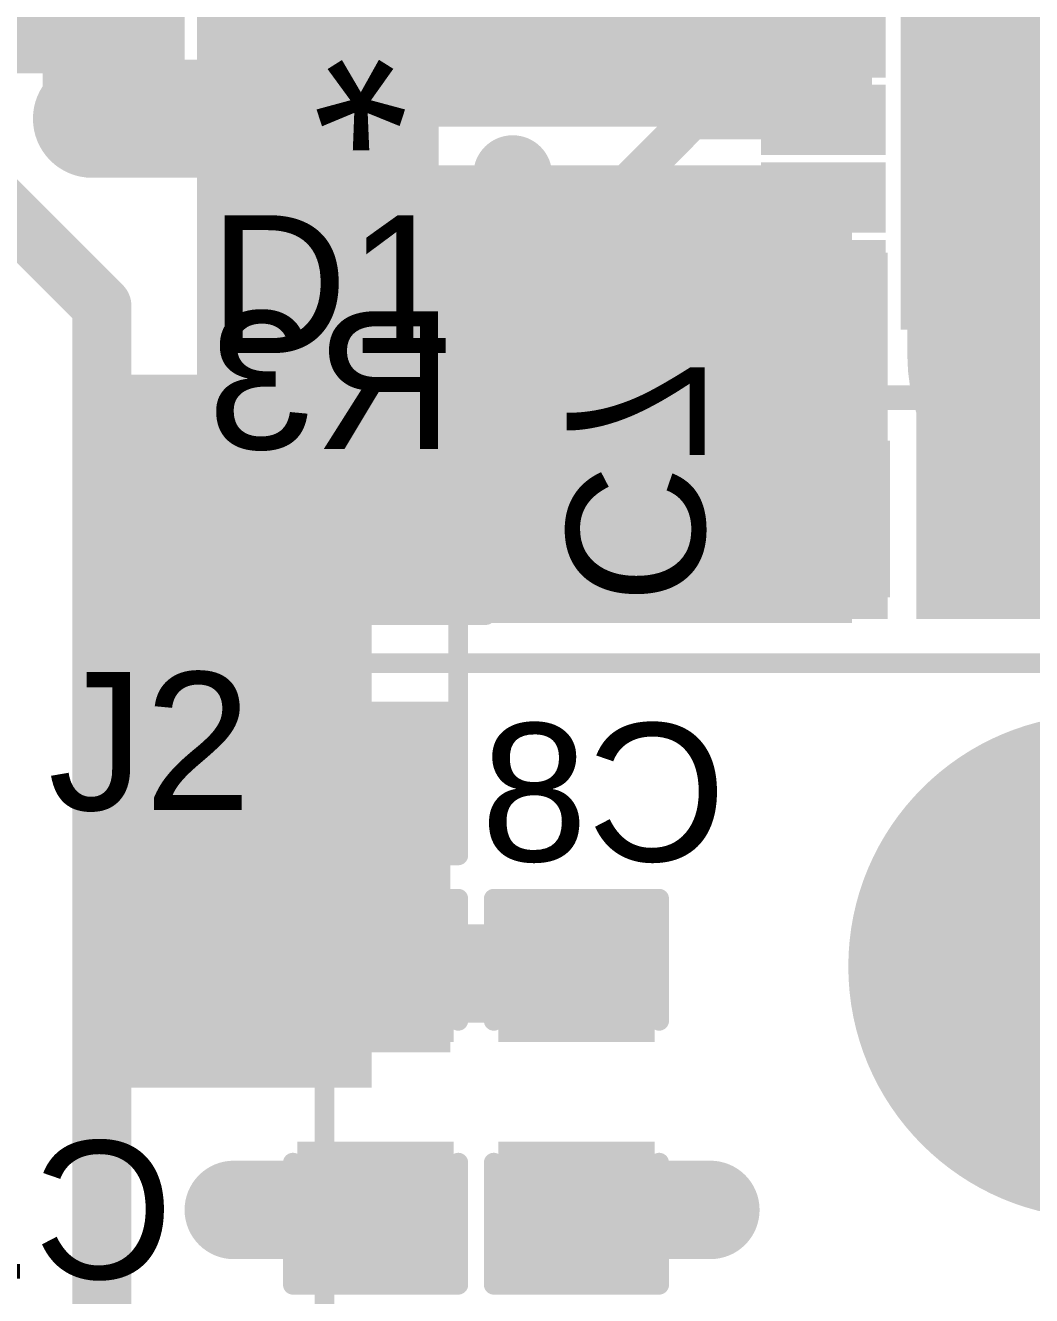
# Model space of a CAD drawing. Header units: millimetres. Extents: x -1.46 to 1.41, y -0.13 to 2.68.
# Drawn here: x -1.0129 to -0.7574, y 1.7332 to 2.0557 of the extents above; entities that cross this region are included whole.
import ezdxf

# ---------------------------------------------------------------- set-up
doc = ezdxf.new("R2010")
doc.units = ezdxf.units.MM
doc.header["$MEASUREMENT"] = 0
for name, color, linetype in [('BottomLayer', 5, 'Continuous'), ('BottomOverlay', 54, 'Continuous'), ('BottomPaste', 16, 'Continuous'), ('BottomSolder', 6, 'Continuous'), ('Mechanical2', 216, 'Continuous'), ('PadHoleLayer', 156, 'Continuous'), ('TopLayer', 1, 'Continuous'), ('TopOverlay', 2, 'Continuous'), ('TopPaste', 8, 'Continuous'), ('TopSolder', 216, 'Continuous'), ('ViaHoleLayer', 16, 'Continuous')]:
    doc.layers.add(name, color=color, linetype=linetype)
doc.styles.add('Arial', font='', dxfattribs={"height": 0.2})
doc.styles.get('Arial').set_extended_font_data('Arial')

# ---------------------------------------------------------------- blocks, each defined once
blk = doc.blocks.new('0855115001_41')
at = {"layer": 'PadHoleLayer'}
h = blk.add_hatch(color=156, dxfattribs=at)
edge = h.paths.add_edge_path()
edge.add_arc((-0.225, -0.175), 0.06398, 0, 360)
at = {"layer": 'TopOverlay', "const_width": 0.005}
for points in [[(-0.302, -0.372), (-0.302, 0.225)], [(0.301, -0.372), (-0.302, -0.372)]]:
    blk.add_lwpolyline(points, dxfattribs=at)
at = {"layer": 'TopOverlay', "const_width": 0.0025}
blk.add_lwpolyline([(-0.30325, -0.372, 1), (-0.30075, -0.372, 1)], format="xyb", close=True, dxfattribs=at)
blk.add_lwpolyline([(-0.30325, -0.372, 1), (-0.30075, -0.372, 1)], format="xyb", close=True, dxfattribs=at)
blk = doc.blocks.new('CAP_0603_B_65')
at = {"layer": 'BottomLayer'}
for points in [[(-0.045, -0.0175), (-0.045, 0.0175), (-0.015, 0.0175), (-0.015, -0.0175)], [(0.015, -0.0175), (0.015, 0.0175), (0.045, 0.0175), (0.045, -0.0175)]]:
    blk.add_hatch(color=5, dxfattribs=at).paths.add_polyline_path(points)
at = {"layer": 'BottomPaste'}
for points in [[(-0.045, -0.0175), (-0.045, 0.0175), (-0.015, 0.0175), (-0.015, -0.0175)], [(0.015, -0.0175), (0.015, 0.0175), (0.045, 0.0175), (0.045, -0.0175)]]:
    blk.add_hatch(color=16, dxfattribs=at).paths.add_polyline_path(points)
at = {"layer": 'BottomSolder'}
for points in [[(-0.04736, -0.01986), (-0.04736, 0.01986), (-0.01264, 0.01986), (-0.01264, -0.01986)], [(0.01264, -0.01986), (0.01264, 0.01986), (0.04736, 0.01986), (0.04736, -0.01986)]]:
    blk.add_hatch(color=6, dxfattribs=at).paths.add_polyline_path(points)
at = {"layer": 'BottomOverlay', "const_width": 0.005}
for points in [[(-0.018, 0.021), (-0.049, 0.021)], [(-0.049, -0.021), (-0.049, 0.021)], [(0.049, 0.021), (0.018, 0.021)], [(0.049, -0.021), (0.049, 0.021)], [(-0.018, -0.021), (-0.049, -0.021)], [(0.049, -0.021), (0.018, -0.021)]]:
    blk.add_lwpolyline(points, dxfattribs=at)
at = {"layer": 'BottomOverlay', "const_width": 0.0025}
for points in [[(-0.05025, 0.021, 1), (-0.04775, 0.021, 1)], [(-0.05025, 0.021, 1), (-0.04775, 0.021, 1)], [(-0.01925, 0.021, 1), (-0.01675, 0.021, 1)], [(0.01675, 0.021, 1), (0.01925, 0.021, 1)], [(0.04775, 0.021, 1), (0.05025, 0.021, 1)], [(0.04775, 0.021, 1), (0.05025, 0.021, 1)], [(-0.05025, -0.021, 1), (-0.04775, -0.021, 1)], [(-0.05025, -0.021, 1), (-0.04775, -0.021, 1)], [(-0.01925, -0.021, 1), (-0.01675, -0.021, 1)], [(0.01675, -0.021, 1), (0.01925, -0.021, 1)], [(0.04775, -0.021, 1), (0.05025, -0.021, 1)], [(0.04775, -0.021, 1), (0.05025, -0.021, 1)]]:
    blk.add_lwpolyline(points, format="xyb", close=True, dxfattribs=at)
blk = doc.blocks.new('CAP_0603_B_66')
at = {"layer": 'BottomLayer'}
for points in [[(-0.045, -0.0175), (-0.045, 0.0175), (-0.015, 0.0175), (-0.015, -0.0175)], [(0.015, -0.0175), (0.015, 0.0175), (0.045, 0.0175), (0.045, -0.0175)]]:
    blk.add_hatch(color=5, dxfattribs=at).paths.add_polyline_path(points)
at = {"layer": 'BottomPaste'}
for points in [[(-0.045, -0.0175), (-0.045, 0.0175), (-0.015, 0.0175), (-0.015, -0.0175)], [(0.015, -0.0175), (0.015, 0.0175), (0.045, 0.0175), (0.045, -0.0175)]]:
    blk.add_hatch(color=16, dxfattribs=at).paths.add_polyline_path(points)
at = {"layer": 'BottomSolder'}
for points in [[(-0.04736, -0.01986), (-0.04736, 0.01986), (-0.01264, 0.01986), (-0.01264, -0.01986)], [(0.01264, -0.01986), (0.01264, 0.01986), (0.04736, 0.01986), (0.04736, -0.01986)]]:
    blk.add_hatch(color=6, dxfattribs=at).paths.add_polyline_path(points)
at = {"layer": 'BottomOverlay', "const_width": 0.005}
for points in [[(-0.049, -0.021), (-0.049, 0.021)], [(-0.018, 0.021), (-0.049, 0.021)], [(0.049, 0.021), (0.018, 0.021)], [(0.049, -0.021), (0.049, 0.021)], [(-0.018, -0.021), (-0.049, -0.021)], [(0.049, -0.021), (0.018, -0.021)]]:
    blk.add_lwpolyline(points, dxfattribs=at)
at = {"layer": 'BottomOverlay', "const_width": 0.0025}
for points in [[(-0.05025, 0.021, 1), (-0.04775, 0.021, 1)], [(-0.05025, 0.021, 1), (-0.04775, 0.021, 1)], [(-0.01925, 0.021, 1), (-0.01675, 0.021, 1)], [(0.01675, 0.021, 1), (0.01925, 0.021, 1)], [(0.04775, 0.021, 1), (0.05025, 0.021, 1)], [(0.04775, 0.021, 1), (0.05025, 0.021, 1)], [(-0.05025, -0.021, 1), (-0.04775, -0.021, 1)], [(-0.05025, -0.021, 1), (-0.04775, -0.021, 1)], [(-0.01925, -0.021, 1), (-0.01675, -0.021, 1)], [(0.01675, -0.021, 1), (0.01925, -0.021, 1)], [(0.04775, -0.021, 1), (0.05025, -0.021, 1)], [(0.04775, -0.021, 1), (0.05025, -0.021, 1)]]:
    blk.add_lwpolyline(points, format="xyb", close=True, dxfattribs=at)
blk = doc.blocks.new('CAP_0402_B_80')
at = {"layer": 'BottomLayer'}
for points in [[(-0.0095, 0.0125), (-0.0095, -0.0125), (-0.0275, -0.0125), (-0.0275, 0.0125)], [(0.0275, 0.0125), (0.0275, -0.0125), (0.0095, -0.0125), (0.0095, 0.0125)]]:
    blk.add_hatch(color=5, dxfattribs=at).paths.add_polyline_path(points)
at = {"layer": 'BottomPaste'}
for points in [[(-0.0095, 0.0125), (-0.0095, -0.0125), (-0.0275, -0.0125), (-0.0275, 0.0125)], [(0.0275, 0.0125), (0.0275, -0.0125), (0.0095, -0.0125), (0.0095, 0.0125)]]:
    blk.add_hatch(color=16, dxfattribs=at).paths.add_polyline_path(points)
at = {"layer": 'BottomSolder'}
for points in [[(-0.00714, 0.01486), (-0.00714, -0.01486), (-0.02986, -0.01486), (-0.02986, 0.01486)], [(0.02986, 0.01486), (0.02986, -0.01486), (0.00714, -0.01486), (0.00714, 0.01486)]]:
    blk.add_hatch(color=6, dxfattribs=at).paths.add_polyline_path(points)
at = {"layer": 'BottomOverlay', "const_width": 0.005}
for points in [[(-0.031, 0.016), (-0.031, -0.016)], [(-0.031, 0.016), (-0.011, 0.016)], [(0.011, 0.016), (0.031, 0.016)], [(0.031, 0.016), (0.031, -0.016)], [(-0.031, -0.016), (-0.011, -0.016)], [(0.011, -0.016), (0.031, -0.016)]]:
    blk.add_lwpolyline(points, dxfattribs=at)
at = {"layer": 'BottomOverlay', "const_width": 0.0025}
for points in [[(-0.03225, 0.016, 1), (-0.02975, 0.016, 1)], [(-0.03225, 0.016, 1), (-0.02975, 0.016, 1)], [(-0.01225, 0.016, 1), (-0.00975, 0.016, 1)], [(0.00975, 0.016, 1), (0.01225, 0.016, 1)], [(0.02975, 0.016, 1), (0.03225, 0.016, 1)], [(0.02975, 0.016, 1), (0.03225, 0.016, 1)], [(-0.03225, -0.016, 1), (-0.02975, -0.016, 1)], [(-0.03225, -0.016, 1), (-0.02975, -0.016, 1)], [(-0.01225, -0.016, 1), (-0.00975, -0.016, 1)], [(0.00975, -0.016, 1), (0.01225, -0.016, 1)], [(0.02975, -0.016, 1), (0.03225, -0.016, 1)], [(0.02975, -0.016, 1), (0.03225, -0.016, 1)]]:
    blk.add_lwpolyline(points, format="xyb", close=True, dxfattribs=at)
blk = doc.blocks.new('CAP_0603_B_84')
at = {"layer": 'BottomLayer'}
for points in [[(-0.045, -0.0175), (-0.045, 0.0175), (-0.015, 0.0175), (-0.015, -0.0175)], [(0.015, -0.0175), (0.015, 0.0175), (0.045, 0.0175), (0.045, -0.0175)]]:
    blk.add_hatch(color=5, dxfattribs=at).paths.add_polyline_path(points)
at = {"layer": 'BottomPaste'}
for points in [[(-0.045, -0.0175), (-0.045, 0.0175), (-0.015, 0.0175), (-0.015, -0.0175)], [(0.015, -0.0175), (0.015, 0.0175), (0.045, 0.0175), (0.045, -0.0175)]]:
    blk.add_hatch(color=16, dxfattribs=at).paths.add_polyline_path(points)
at = {"layer": 'BottomSolder'}
for points in [[(-0.04736, -0.01986), (-0.04736, 0.01986), (-0.01264, 0.01986), (-0.01264, -0.01986)], [(0.01264, -0.01986), (0.01264, 0.01986), (0.04736, 0.01986), (0.04736, -0.01986)]]:
    blk.add_hatch(color=6, dxfattribs=at).paths.add_polyline_path(points)
at = {"layer": 'BottomOverlay', "const_width": 0.005}
for points in [[(-0.049, -0.021), (-0.049, 0.021)], [(-0.049, 0.021), (-0.018, 0.021)], [(0.018, 0.021), (0.049, 0.021)], [(0.049, -0.021), (0.049, 0.021)], [(-0.049, -0.021), (-0.018, -0.021)], [(0.018, -0.021), (0.049, -0.021)]]:
    blk.add_lwpolyline(points, dxfattribs=at)
at = {"layer": 'BottomOverlay', "const_width": 0.0025}
for points in [[(-0.05025, 0.021, 1), (-0.04775, 0.021, 1)], [(-0.05025, 0.021, 1), (-0.04775, 0.021, 1)], [(-0.01925, 0.021, 1), (-0.01675, 0.021, 1)], [(0.01675, 0.021, 1), (0.01925, 0.021, 1)], [(0.04775, 0.021, 1), (0.05025, 0.021, 1)], [(0.04775, 0.021, 1), (0.05025, 0.021, 1)], [(-0.05025, -0.021, 1), (-0.04775, -0.021, 1)], [(-0.05025, -0.021, 1), (-0.04775, -0.021, 1)], [(-0.01925, -0.021, 1), (-0.01675, -0.021, 1)], [(0.01675, -0.021, 1), (0.01925, -0.021, 1)], [(0.04775, -0.021, 1), (0.05025, -0.021, 1)], [(0.04775, -0.021, 1), (0.05025, -0.021, 1)]]:
    blk.add_lwpolyline(points, format="xyb", close=True, dxfattribs=at)
blk = doc.blocks.new('CUS10S30_H3F_114')
at = {"layer": 'TopLayer'}
for points in [[(-0.02953, -0.01772), (-0.06102, -0.01772), (-0.06102, 0.01772), (-0.02953, 0.01772)], [(0.06102, -0.01772), (0.02953, -0.01772), (0.02953, 0.01772), (0.06102, 0.01772)]]:
    blk.add_hatch(color=1, dxfattribs=at).paths.add_polyline_path(points)
at = {"layer": 'TopOverlay'}
for points in [[(-0.07896, 0.01899), (-0.03596, 0.01899), (-0.03596, 0.03099), (-0.07896, 0.03099)], [(-0.07896, -0.02001), (-0.06196, -0.02001), (-0.06196, 0.01999), (-0.07896, 0.01999)], [(-0.07896, -0.03101), (-0.03596, -0.03101), (-0.03596, -0.01901), (-0.07896, -0.01901)]]:
    blk.add_hatch(color=2, dxfattribs=at).paths.add_polyline_path(points)
at = {"layer": 'TopPaste'}
for points in [[(-0.02953, -0.01772), (-0.06102, -0.01772), (-0.06102, 0.01772), (-0.02953, 0.01772)], [(0.06102, -0.01772), (0.02953, -0.01772), (0.02953, 0.01772), (0.06102, 0.01772)]]:
    blk.add_hatch(color=8, dxfattribs=at).paths.add_polyline_path(points)
at = {"layer": 'TopSolder'}
for points in [[(-0.02736, -0.01988), (-0.06319, -0.01988), (-0.06319, 0.01988), (-0.02736, 0.01988)], [(0.06319, -0.01988), (0.02736, -0.01988), (0.02736, 0.01988), (0.06319, 0.01988)]]:
    blk.add_hatch(color=216, dxfattribs=at).paths.add_polyline_path(points)
at = {"layer": 'TopOverlay', "const_width": 0.005}
for points in [[(0.037, 0.029), (-0.036, 0.029)], [(0.037, 0.029), (0.037, 0.022)], [(0.037, -0.022), (0.037, -0.029)], [(0.037, -0.029), (-0.036, -0.029)]]:
    blk.add_lwpolyline(points, dxfattribs=at)
at = {"layer": 'TopOverlay', "const_width": 0.0025}
for points in [[(-0.03725, 0.029, 1), (-0.03475, 0.029, 1)], [(0.03575, 0.029, 1), (0.03825, 0.029, 1)], [(0.03575, 0.029, 1), (0.03825, 0.029, 1)], [(0.03575, 0.022, 1), (0.03825, 0.022, 1)], [(0.03575, -0.022, 1), (0.03825, -0.022, 1)], [(-0.03725, -0.029, 1), (-0.03475, -0.029, 1)], [(0.03575, -0.029, 1), (0.03825, -0.029, 1)], [(0.03575, -0.029, 1), (0.03825, -0.029, 1)]]:
    blk.add_lwpolyline(points, format="xyb", close=True, dxfattribs=at)
blk = doc.blocks.new('RES0603_B_131')
at = {"layer": 'BottomLayer'}
for points in [[(-0.045, -0.0175), (-0.045, 0.0175), (-0.015, 0.0175), (-0.015, -0.0175)], [(0.015, -0.0175), (0.015, 0.0175), (0.045, 0.0175), (0.045, -0.0175)]]:
    blk.add_hatch(color=5, dxfattribs=at).paths.add_polyline_path(points)
at = {"layer": 'BottomPaste'}
for points in [[(-0.045, -0.0175), (-0.045, 0.0175), (-0.015, 0.0175), (-0.015, -0.0175)], [(0.015, -0.0175), (0.015, 0.0175), (0.045, 0.0175), (0.045, -0.0175)]]:
    blk.add_hatch(color=16, dxfattribs=at).paths.add_polyline_path(points)
at = {"layer": 'BottomSolder'}
for points in [[(-0.049, -0.0215), (-0.049, 0.0215), (-0.011, 0.0215), (-0.011, -0.0215)], [(0.011, -0.0215), (0.011, 0.0215), (0.049, 0.0215), (0.049, -0.0215)]]:
    blk.add_hatch(color=6, dxfattribs=at).paths.add_polyline_path(points)
at = {"layer": 'BottomOverlay', "const_width": 0.005}
for points in [[(-0.048, 0.021), (0.048, 0.021)], [(-0.048, 0.021), (-0.048, -0.021)], [(0.048, 0.021), (0.048, -0.021)], [(-0.048, -0.021), (0.048, -0.021)]]:
    blk.add_lwpolyline(points, dxfattribs=at)
at = {"layer": 'BottomOverlay', "const_width": 0.0025}
for points in [[(-0.04925, 0.021, 1), (-0.04675, 0.021, 1)], [(-0.04925, 0.021, 1), (-0.04675, 0.021, 1)], [(0.04675, 0.021, 1), (0.04925, 0.021, 1)], [(0.04675, 0.021, 1), (0.04925, 0.021, 1)], [(-0.04925, -0.021, 1), (-0.04675, -0.021, 1)], [(-0.04925, -0.021, 1), (-0.04675, -0.021, 1)], [(0.04675, -0.021, 1), (0.04925, -0.021, 1)], [(0.04675, -0.021, 1), (0.04925, -0.021, 1)]]:
    blk.add_lwpolyline(points, format="xyb", close=True, dxfattribs=at)
blk = doc.blocks.new('RES0603_132')
at = {"layer": 'TopLayer'}
for points in [[(-0.015, 0.0175), (-0.015, -0.0175), (-0.045, -0.0175), (-0.045, 0.0175)], [(0.045, 0.0175), (0.045, -0.0175), (0.015, -0.0175), (0.015, 0.0175)]]:
    blk.add_hatch(color=1, dxfattribs=at).paths.add_polyline_path(points)
at = {"layer": 'TopPaste'}
for points in [[(-0.015, 0.0175), (-0.015, -0.0175), (-0.045, -0.0175), (-0.045, 0.0175)], [(0.045, 0.0175), (0.045, -0.0175), (0.015, -0.0175), (0.015, 0.0175)]]:
    blk.add_hatch(color=8, dxfattribs=at).paths.add_polyline_path(points)
at = {"layer": 'TopSolder'}
for points in [[(-0.011, 0.0215), (-0.011, -0.0215), (-0.049, -0.0215), (-0.049, 0.0215)], [(0.049, 0.0215), (0.049, -0.0215), (0.011, -0.0215), (0.011, 0.0215)]]:
    blk.add_hatch(color=216, dxfattribs=at).paths.add_polyline_path(points)
at = {"layer": 'TopOverlay', "const_width": 0.005}
for points in [[(0.048, 0.021), (-0.048, 0.021)], [(-0.048, -0.021), (-0.048, 0.021)], [(0.048, -0.021), (0.048, 0.021)], [(0.048, -0.021), (-0.048, -0.021)]]:
    blk.add_lwpolyline(points, dxfattribs=at)
at = {"layer": 'TopOverlay', "const_width": 0.0025}
for points in [[(-0.04925, 0.021, 1), (-0.04675, 0.021, 1)], [(-0.04925, 0.021, 1), (-0.04675, 0.021, 1)], [(0.04675, 0.021, 1), (0.04925, 0.021, 1)], [(0.04675, 0.021, 1), (0.04925, 0.021, 1)], [(-0.04925, -0.021, 1), (-0.04675, -0.021, 1)], [(-0.04925, -0.021, 1), (-0.04675, -0.021, 1)], [(0.04675, -0.021, 1), (0.04925, -0.021, 1)], [(0.04675, -0.021, 1), (0.04925, -0.021, 1)]]:
    blk.add_lwpolyline(points, format="xyb", close=True, dxfattribs=at)
blk = doc.blocks.new('750314597_154')
at = {"layer": 'TopLayer'}
blk.add_hatch(color=1, dxfattribs=at).paths.add_polyline_path([(0.20394, 0.12146), (0.25512, 0.12146), (0.25512, 0.07539), (0.20394, 0.07539)])
at = {"layer": 'TopPaste'}
blk.add_hatch(color=8, dxfattribs=at).paths.add_polyline_path([(0.20394, 0.12146), (0.25512, 0.12146), (0.25512, 0.07539), (0.20394, 0.07539)])
at = {"layer": 'TopSolder'}
blk.add_hatch(color=216, dxfattribs=at).paths.add_polyline_path([(0.19994, 0.12546), (0.25912, 0.12546), (0.25912, 0.07139), (0.19994, 0.07139)])
at = {"layer": 'TopOverlay', "const_width": 0.005}
blk.add_lwpolyline([(0.163, 0.194), (-0.155, 0.194)], dxfattribs=at)
at = {"layer": 'TopOverlay'}
for points, const_width in [([(0.16175, 0.194, 1), (0.16425, 0.194, 1)], 0.0025), ([(0.228, 0.138, 1), (0.218, 0.138, 1)], 0.01), ([(0.2155, 0.138, 1), (0.2205, 0.138, 1)], 0.005), ([(0.2255, 0.138, 1), (0.2305, 0.138, 1)], 0.005)]:
    blk.add_lwpolyline(points, format="xyb", close=True, dxfattribs=dict(at, const_width=const_width))
blk = doc.blocks.new('LM5160ADNTR_B_155')
at = {"layer": 'BottomLayer'}
for points in [[(-0.05118, 0.05906), (0.05118, 0.05906), (0.05118, -0.05906), (-0.05118, -0.05906)], [(-0.08661, 0.05413), (-0.06299, 0.05413), (-0.06299, 0.04429), (-0.08661, 0.04429)], [(0.06299, 0.05413), (0.08661, 0.05413), (0.08661, 0.04429), (0.06299, 0.04429)], [(-0.08661, 0.03445), (-0.06299, 0.03445), (-0.06299, 0.02461), (-0.08661, 0.02461)], [(0.06299, 0.03445), (0.08661, 0.03445), (0.08661, 0.02461), (0.06299, 0.02461)], [(-0.08661, 0.01476), (-0.06299, 0.01476), (-0.06299, 0.00492), (-0.08661, 0.00492)], [(0.06299, 0.01476), (0.08661, 0.01476), (0.08661, 0.00492), (0.06299, 0.00492)], [(-0.08661, -0.00492), (-0.06299, -0.00492), (-0.06299, -0.01476), (-0.08661, -0.01476)], [(0.06299, -0.00492), (0.08661, -0.00492), (0.08661, -0.01476), (0.06299, -0.01476)], [(-0.08661, -0.02461), (-0.06299, -0.02461), (-0.06299, -0.03445), (-0.08661, -0.03445)], [(0.06299, -0.02461), (0.08661, -0.02461), (0.08661, -0.03445), (0.06299, -0.03445)], [(-0.08661, -0.04429), (-0.06299, -0.04429), (-0.06299, -0.05413), (-0.08661, -0.05413)], [(0.06299, -0.04429), (0.08661, -0.04429), (0.08661, -0.05413), (0.06299, -0.05413)]]:
    blk.add_hatch(color=5, dxfattribs=at).paths.add_polyline_path(points)
at = {"layer": 'BottomPaste'}
for points in [[(-0.05118, 0.05906), (0.05118, 0.05906), (0.05118, -0.05906), (-0.05118, -0.05906)], [(-0.08661, 0.05413), (-0.06299, 0.05413), (-0.06299, 0.04429), (-0.08661, 0.04429)], [(0.06299, 0.05413), (0.08661, 0.05413), (0.08661, 0.04429), (0.06299, 0.04429)], [(-0.08661, 0.03445), (-0.06299, 0.03445), (-0.06299, 0.02461), (-0.08661, 0.02461)], [(0.06299, 0.03445), (0.08661, 0.03445), (0.08661, 0.02461), (0.06299, 0.02461)], [(-0.08661, 0.01476), (-0.06299, 0.01476), (-0.06299, 0.00492), (-0.08661, 0.00492)], [(0.06299, 0.01476), (0.08661, 0.01476), (0.08661, 0.00492), (0.06299, 0.00492)], [(-0.08661, -0.00492), (-0.06299, -0.00492), (-0.06299, -0.01476), (-0.08661, -0.01476)], [(0.06299, -0.00492), (0.08661, -0.00492), (0.08661, -0.01476), (0.06299, -0.01476)], [(-0.08661, -0.02461), (-0.06299, -0.02461), (-0.06299, -0.03445), (-0.08661, -0.03445)], [(0.06299, -0.02461), (0.08661, -0.02461), (0.08661, -0.03445), (0.06299, -0.03445)], [(-0.08661, -0.04429), (-0.06299, -0.04429), (-0.06299, -0.05413), (-0.08661, -0.05413)], [(0.06299, -0.04429), (0.08661, -0.04429), (0.08661, -0.05413), (0.06299, -0.05413)]]:
    blk.add_hatch(color=16, dxfattribs=at).paths.add_polyline_path(points)
at = {"layer": 'BottomSolder'}
for points in [[(-0.05518, 0.06306), (0.05518, 0.06306), (0.05518, -0.06306), (-0.05518, -0.06306)], [(-0.09061, 0.05813), (-0.05899, 0.05813), (-0.05899, 0.04029), (-0.09061, 0.04029)], [(0.05899, 0.05813), (0.09061, 0.05813), (0.09061, 0.04029), (0.05899, 0.04029)], [(-0.09061, 0.03845), (-0.05899, 0.03845), (-0.05899, 0.02061), (-0.09061, 0.02061)], [(0.05899, 0.03845), (0.09061, 0.03845), (0.09061, 0.02061), (0.05899, 0.02061)], [(-0.09061, 0.01876), (-0.05899, 0.01876), (-0.05899, 0.00092), (-0.09061, 0.00092)], [(0.05899, 0.01876), (0.09061, 0.01876), (0.09061, 0.00092), (0.05899, 0.00092)], [(-0.09061, -0.00092), (-0.05899, -0.00092), (-0.05899, -0.01876), (-0.09061, -0.01876)], [(0.05899, -0.00092), (0.09061, -0.00092), (0.09061, -0.01876), (0.05899, -0.01876)], [(-0.09061, -0.02061), (-0.05899, -0.02061), (-0.05899, -0.03845), (-0.09061, -0.03845)], [(0.05899, -0.02061), (0.09061, -0.02061), (0.09061, -0.03845), (0.05899, -0.03845)], [(-0.09061, -0.04029), (-0.05899, -0.04029), (-0.05899, -0.05813), (-0.09061, -0.05813)], [(0.05899, -0.04029), (0.09061, -0.04029), (0.09061, -0.05813), (0.05899, -0.05813)]]:
    blk.add_hatch(color=6, dxfattribs=at).paths.add_polyline_path(points)
at = {"layer": 'BottomOverlay', "const_width": 0.005}
for points in [[(0.081, 0.081), (-0.081, 0.081)], [(-0.081, 0.081), (-0.081, 0.065)], [(0.081, 0.081), (0.081, 0.065)], [(-0.081, -0.065), (-0.081, -0.081)], [(0.081, -0.065), (0.081, -0.081)], [(0.081, -0.081), (-0.081, -0.081)]]:
    blk.add_lwpolyline(points, dxfattribs=at)
at = {"layer": 'BottomOverlay'}
for points, const_width in [([(-0.08225, 0.081, 1), (-0.07975, 0.081, 1)], 0.0025), ([(-0.08225, 0.081, 1), (-0.07975, 0.081, 1)], 0.0025), ([(0.07975, 0.081, 1), (0.08225, 0.081, 1)], 0.0025), ([(0.07975, 0.081, 1), (0.08225, 0.081, 1)], 0.0025), ([(-0.08225, 0.065, 1), (-0.07975, 0.065, 1)], 0.0025), ([(0.07975, 0.065, 1), (0.08225, 0.065, 1)], 0.0025), ([(-0.09576, -0.051, 1), (-0.10024, -0.051, 1)], 0.01), ([(-0.10274, -0.051, 1), (-0.09774, -0.051, 1)], 0.005), ([(-0.09826, -0.051, 1), (-0.09326, -0.051, 1)], 0.005), ([(-0.08225, -0.065, 1), (-0.07975, -0.065, 1)], 0.0025), ([(0.07975, -0.065, 1), (0.08225, -0.065, 1)], 0.0025), ([(-0.08225, -0.081, 1), (-0.07975, -0.081, 1)], 0.0025), ([(-0.08225, -0.081, 1), (-0.07975, -0.081, 1)], 0.0025), ([(0.07975, -0.081, 1), (0.08225, -0.081, 1)], 0.0025), ([(0.07975, -0.081, 1), (0.08225, -0.081, 1)], 0.0025)]:
    blk.add_lwpolyline(points, format="xyb", close=True, dxfattribs=dict(at, const_width=const_width))

msp = doc.modelspace()

# ---------------------------------------------------------------- hatches: boundary and pattern name
at = {"layer": 'BottomLayer'}
for points in [[(-0.945, 1.908), (-0.908, 1.908), (-0.908, 2.097), (-0.945, 2.097)], [(-0.824, 1.945), (-0.794, 1.945), (-0.794, 1.998), (-0.824, 1.998)], [(-0.78671, 1.905), (-0.68371, 1.905), (-0.68371, 1.98737), (-0.78671, 1.98737)], [(-0.898, 1.905), (-0.794, 1.905), (-0.794, 1.963), (-0.898, 1.963)], [(-0.979, 1.795), (-0.905, 1.795), (-0.905, 1.884), (-0.979, 1.884)]]:
    msp.add_hatch(color=5, dxfattribs=at).paths.add_polyline_path(points)
h = msp.add_hatch(color=5, dxfattribs=at)
edge = h.paths.add_edge_path()
edge.add_arc((-0.996, 2.032), 0.01181, 0, 360)
h = msp.add_hatch(color=5, dxfattribs=at)
edge = h.paths.add_edge_path()
edge.add_arc((-0.888, 2.005), 0.01181, 0, 360)
h = msp.add_hatch(color=5, dxfattribs=at)
edge = h.paths.add_edge_path()
edge.add_arc((-0.885, 1.94802), 0.01181, 0, 360)
h = msp.add_hatch(color=5, dxfattribs=at)
edge = h.paths.add_edge_path()
edge.add_arc((-0.859, 1.94802), 0.01181, 0, 360)
h = msp.add_hatch(color=5, dxfattribs=at)
edge = h.paths.add_edge_path()
edge.add_arc((-0.885, 1.921), 0.01181, 0, 360)
h = msp.add_hatch(color=5, dxfattribs=at)
edge = h.paths.add_edge_path()
edge.add_arc((-0.859, 1.921), 0.01181, 0, 360)
h = msp.add_hatch(color=5, dxfattribs=at)
edge = h.paths.add_edge_path()
edge.add_arc((-0.964, 1.868), 0.01181, 0, 360)
h = msp.add_hatch(color=5, dxfattribs=at)
edge = h.paths.add_edge_path()
edge.add_arc((-0.964, 1.8385), 0.01181, 0, 360)
h = msp.add_hatch(color=5, dxfattribs=at)
edge = h.paths.add_edge_path()
edge.add_arc((-0.964, 1.809), 0.01181, 0, 360)
h = msp.add_hatch(color=5, dxfattribs=at)
edge = h.paths.add_edge_path()
edge.add_arc((-0.96, 1.755), 0.01181, 0, 360)
h = msp.add_hatch(color=5, dxfattribs=at)
edge = h.paths.add_edge_path()
edge.add_arc((-0.839, 1.755), 0.01181, 0, 360)
at = {"layer": 'BottomSolder'}
h = msp.add_hatch(color=6, dxfattribs=at)
edge = h.paths.add_edge_path()
edge.add_arc((-0.996, 2.032), 0.00591, 0, 360)
h = msp.add_hatch(color=6, dxfattribs=at)
edge = h.paths.add_edge_path()
edge.add_arc((-0.888, 2.005), 0.00591, 0, 360)
h = msp.add_hatch(color=6, dxfattribs=at)
edge = h.paths.add_edge_path()
edge.add_arc((-0.885, 1.94802), 0.00591, 0, 360)
h = msp.add_hatch(color=6, dxfattribs=at)
edge = h.paths.add_edge_path()
edge.add_arc((-0.859, 1.94802), 0.00591, 0, 360)
h = msp.add_hatch(color=6, dxfattribs=at)
edge = h.paths.add_edge_path()
edge.add_arc((-0.885, 1.921), 0.00591, 0, 360)
h = msp.add_hatch(color=6, dxfattribs=at)
edge = h.paths.add_edge_path()
edge.add_arc((-0.859, 1.921), 0.00591, 0, 360)
h = msp.add_hatch(color=6, dxfattribs=at)
edge = h.paths.add_edge_path()
edge.add_arc((-0.964, 1.868), 0.00591, 0, 360)
h = msp.add_hatch(color=6, dxfattribs=at)
edge = h.paths.add_edge_path()
edge.add_arc((-0.964, 1.8385), 0.00591, 0, 360)
h = msp.add_hatch(color=6, dxfattribs=at)
edge = h.paths.add_edge_path()
edge.add_arc((-0.964, 1.809), 0.00591, 0, 360)
h = msp.add_hatch(color=6, dxfattribs=at)
edge = h.paths.add_edge_path()
edge.add_arc((-0.96, 1.755), 0.00591, 0, 360)
h = msp.add_hatch(color=6, dxfattribs=at)
edge = h.paths.add_edge_path()
edge.add_arc((-0.839, 1.755), 0.00591, 0, 360)
at = {"layer": 'TopLayer'}
for points in [[(-0.92171, 2.03), (-0.798, 2.03), (-0.798, 2.125), (-0.92171, 2.125)], [(-0.909, 1.90401), (-0.803, 1.90401), (-0.803, 2.02018), (-0.909, 2.02018)], [(-0.925, 1.786), (-0.925, 1.967), (-0.994, 1.967), (-0.994, 1.786)], [(-0.909, 1.904), (-0.838, 1.904), (-0.838, 1.969), (-0.909, 1.969)]]:
    msp.add_hatch(color=1, dxfattribs=at).paths.add_polyline_path(points)
h = msp.add_hatch(color=1, dxfattribs=at)
edge = h.paths.add_edge_path()
edge.add_arc((-0.996, 2.032), 0.01181, 0, 360)
h = msp.add_hatch(color=1, dxfattribs=at)
edge = h.paths.add_edge_path()
edge.add_arc((-0.888, 2.005), 0.01181, 0, 360)
h = msp.add_hatch(color=1, dxfattribs=at)
edge = h.paths.add_edge_path()
edge.add_arc((-0.885, 1.94802), 0.01181, 0, 360)
h = msp.add_hatch(color=1, dxfattribs=at)
edge = h.paths.add_edge_path()
edge.add_arc((-0.859, 1.94802), 0.01181, 0, 360)
h = msp.add_hatch(color=1, dxfattribs=at)
edge = h.paths.add_edge_path()
edge.add_arc((-0.885, 1.921), 0.01181, 0, 360)
h = msp.add_hatch(color=1, dxfattribs=at)
edge = h.paths.add_edge_path()
edge.add_arc((-0.859, 1.921), 0.01181, 0, 360)
h = msp.add_hatch(color=1, dxfattribs=at)
edge = h.paths.add_edge_path()
edge.add_arc((-0.964, 1.868), 0.01181, 0, 360)
h = msp.add_hatch(color=1, dxfattribs=at)
edge = h.paths.add_edge_path()
edge.add_arc((-0.964, 1.8385), 0.01181, 0, 360)
h = msp.add_hatch(color=1, dxfattribs=at)
edge = h.paths.add_edge_path()
edge.add_arc((-0.964, 1.809), 0.01181, 0, 360)
h = msp.add_hatch(color=1, dxfattribs=at)
edge = h.paths.add_edge_path()
edge.add_arc((-0.96, 1.755), 0.01181, 0, 360)
h = msp.add_hatch(color=1, dxfattribs=at)
edge = h.paths.add_edge_path()
edge.add_arc((-0.839, 1.755), 0.01181, 0, 360)
at = {"layer": 'TopSolder'}
h = msp.add_hatch(color=216, dxfattribs=at)
edge = h.paths.add_edge_path()
edge.add_arc((-0.996, 2.032), 0.00591, 0, 360)
h = msp.add_hatch(color=216, dxfattribs=at)
edge = h.paths.add_edge_path()
edge.add_arc((-0.888, 2.005), 0.00591, 0, 360)
h = msp.add_hatch(color=216, dxfattribs=at)
edge = h.paths.add_edge_path()
edge.add_arc((-0.885, 1.94802), 0.00591, 0, 360)
h = msp.add_hatch(color=216, dxfattribs=at)
edge = h.paths.add_edge_path()
edge.add_arc((-0.859, 1.94802), 0.00591, 0, 360)
h = msp.add_hatch(color=216, dxfattribs=at)
edge = h.paths.add_edge_path()
edge.add_arc((-0.885, 1.921), 0.00591, 0, 360)
h = msp.add_hatch(color=216, dxfattribs=at)
edge = h.paths.add_edge_path()
edge.add_arc((-0.859, 1.921), 0.00591, 0, 360)
h = msp.add_hatch(color=216, dxfattribs=at)
edge = h.paths.add_edge_path()
edge.add_arc((-0.964, 1.868), 0.00591, 0, 360)
h = msp.add_hatch(color=216, dxfattribs=at)
edge = h.paths.add_edge_path()
edge.add_arc((-0.964, 1.8385), 0.00591, 0, 360)
h = msp.add_hatch(color=216, dxfattribs=at)
edge = h.paths.add_edge_path()
edge.add_arc((-0.964, 1.809), 0.00591, 0, 360)
h = msp.add_hatch(color=216, dxfattribs=at)
edge = h.paths.add_edge_path()
edge.add_arc((-0.96, 1.755), 0.00591, 0, 360)
h = msp.add_hatch(color=216, dxfattribs=at)
edge = h.paths.add_edge_path()
edge.add_arc((-0.839, 1.755), 0.00591, 0, 360)
at = {"layer": 'ViaHoleLayer'}
h = msp.add_hatch(color=16, dxfattribs=at)
edge = h.paths.add_edge_path()
edge.add_arc((-0.996, 2.032), 0.00591, 0, 360)
h = msp.add_hatch(color=16, dxfattribs=at)
edge = h.paths.add_edge_path()
edge.add_arc((-0.888, 2.005), 0.00591, 0, 360)
h = msp.add_hatch(color=16, dxfattribs=at)
edge = h.paths.add_edge_path()
edge.add_arc((-0.885, 1.94802), 0.00591, 0, 360)
h = msp.add_hatch(color=16, dxfattribs=at)
edge = h.paths.add_edge_path()
edge.add_arc((-0.859, 1.94802), 0.00591, 0, 360)
h = msp.add_hatch(color=16, dxfattribs=at)
edge = h.paths.add_edge_path()
edge.add_arc((-0.885, 1.921), 0.00591, 0, 360)
h = msp.add_hatch(color=16, dxfattribs=at)
edge = h.paths.add_edge_path()
edge.add_arc((-0.859, 1.921), 0.00591, 0, 360)
h = msp.add_hatch(color=16, dxfattribs=at)
edge = h.paths.add_edge_path()
edge.add_arc((-0.964, 1.868), 0.00591, 0, 360)
h = msp.add_hatch(color=16, dxfattribs=at)
edge = h.paths.add_edge_path()
edge.add_arc((-0.964, 1.8385), 0.00591, 0, 360)
h = msp.add_hatch(color=16, dxfattribs=at)
edge = h.paths.add_edge_path()
edge.add_arc((-0.964, 1.809), 0.00591, 0, 360)
h = msp.add_hatch(color=16, dxfattribs=at)
edge = h.paths.add_edge_path()
edge.add_arc((-0.96, 1.755), 0.00591, 0, 360)
h = msp.add_hatch(color=16, dxfattribs=at)
edge = h.paths.add_edge_path()
edge.add_arc((-0.839, 1.755), 0.00591, 0, 360)

# ---------------------------------------------------------------- linework, layer by layer
at = {"layer": 'BottomLayer'}
for points, const_width in [([(-0.869, 2.051), (-0.86881, 2.05119)], 0.008), ([(-0.86881, 2.05119), (-0.81051, 2.05119)], 0.008), ([(-0.81051, 2.05119), (-0.81032, 2.05137)], 0.008), ([(-1.05, 2.041), (-0.9935, 1.9845)], 0.015), ([(-0.996, 2.032), (-0.934, 2.032)], 0.03), ([(-0.8466, 2.02889), (-0.84368, 2.03177)], 0.01), ([(-0.84368, 2.03177), (-0.8104, 2.03177)], 0.01), ([(-0.8104, 2.03177), (-0.81032, 2.03169)], 0.01), ([(-0.85307, 2.02237), (-0.84721, 2.02823)], 0.01), ([(-0.87026, 2.00518), (-0.85307, 2.02237)], 0.01), ([(-0.86872, 1.976), (-0.83272, 2.012)], 0.01), ([(-0.83272, 2.012), (-0.81032, 2.012)], 0.01), ([(-0.888, 2.005), (-0.88782, 2.00518)], 0.01), ([(-0.88782, 2.00518), (-0.87026, 2.00518)], 0.01), ([(-0.9265, 1.9895), (-0.9265, 2.003)], 0.01), ([(-0.9265, 1.9895), (-0.913, 1.976)], 0.01), ([(-0.9935, 1.7065), (-0.9935, 1.9845)], 0.015), ([(-0.913, 1.976), (-0.86872, 1.976)], 0.01), ([(-0.924, 1.815), (-0.924, 1.863)], 0.03), ([(-0.963, 1.815), (-0.924, 1.815)], 0.03), ([(-0.924, 1.815), (-0.873, 1.815)], 0.025), ([(-0.96, 1.755), (-0.924, 1.755)], 0.025), ([(-0.873, 1.755), (-0.839, 1.755)], 0.025)]:
    msp.add_lwpolyline(points, dxfattribs=dict(at, const_width=const_width))
for points, const_width in [([(-0.871, 2.051, 1), (-0.867, 2.051, 1)], 0.004), ([(-0.87081, 2.05119, 1), (-0.86681, 2.05119, 1)], 0.004), ([(-0.87081, 2.05119, 1), (-0.86681, 2.05119, 1)], 0.004), ([(-0.81251, 2.05119, 1), (-0.80851, 2.05119, 1)], 0.004), ([(-0.81251, 2.05119, 1), (-0.80851, 2.05119, 1)], 0.004), ([(-0.81232, 2.05137, 1), (-0.80832, 2.05137, 1)], 0.004), ([(-1.0035, 2.032, 1), (-0.9885, 2.032, 1)], 0.015), ([(-0.9415, 2.032, 1), (-0.9265, 2.032, 1)], 0.015), ([(-0.84618, 2.03177, 1), (-0.84118, 2.03177, 1)], 0.005), ([(-0.84618, 2.03177, 1), (-0.84118, 2.03177, 1)], 0.005), ([(-0.8129, 2.03177, 1), (-0.8079, 2.03177, 1)], 0.005), ([(-0.8129, 2.03177, 1), (-0.8079, 2.03177, 1)], 0.005), ([(-0.81282, 2.03169, 1), (-0.80782, 2.03169, 1)], 0.005), ([(-0.84971, 2.02823, 1), (-0.84471, 2.02823, 1)], 0.005), ([(-0.84971, 2.02823, 1), (-0.84471, 2.02823, 1)], 0.005), ([(-0.8491, 2.02889, 1), (-0.8441, 2.02889, 1)], 0.005), ([(-0.8491, 2.02889, 1), (-0.8441, 2.02889, 1)], 0.005), ([(-0.85557, 2.02237, 1), (-0.85057, 2.02237, 1)], 0.005), ([(-0.85557, 2.02237, 1), (-0.85057, 2.02237, 1)], 0.005), ([(-0.83522, 2.012, 1), (-0.83022, 2.012, 1)], 0.005), ([(-0.83522, 2.012, 1), (-0.83022, 2.012, 1)], 0.005), ([(-0.81282, 2.012, 1), (-0.80782, 2.012, 1)], 0.005), ([(-0.8905, 2.005, 1), (-0.8855, 2.005, 1)], 0.005), ([(-0.89032, 2.00518, 1), (-0.88532, 2.00518, 1)], 0.005), ([(-0.89032, 2.00518, 1), (-0.88532, 2.00518, 1)], 0.005), ([(-0.87276, 2.00518, 1), (-0.86776, 2.00518, 1)], 0.005), ([(-0.87276, 2.00518, 1), (-0.86776, 2.00518, 1)], 0.005), ([(-0.929, 2.003, 1), (-0.924, 2.003, 1)], 0.005), ([(-0.929, 1.9895, 1), (-0.924, 1.9895, 1)], 0.005), ([(-0.929, 1.9895, 1), (-0.924, 1.9895, 1)], 0.005), ([(-0.99725, 1.9845, 1), (-0.98975, 1.9845, 1)], 0.0075), ([(-0.99725, 1.9845, 1), (-0.98975, 1.9845, 1)], 0.0075), ([(-0.9155, 1.976, 1), (-0.9105, 1.976, 1)], 0.005), ([(-0.9155, 1.976, 1), (-0.9105, 1.976, 1)], 0.005), ([(-0.87122, 1.976, 1), (-0.86622, 1.976, 1)], 0.005), ([(-0.87122, 1.976, 1), (-0.86622, 1.976, 1)], 0.005), ([(-0.9315, 1.863, 1), (-0.9165, 1.863, 1)], 0.015), ([(-0.9705, 1.815, 1), (-0.9555, 1.815, 1)], 0.015), ([(-0.9315, 1.815, 1), (-0.9165, 1.815, 1)], 0.015), ([(-0.9315, 1.815, 1), (-0.9165, 1.815, 1)], 0.015), ([(-0.93025, 1.815, 1), (-0.91775, 1.815, 1)], 0.0125), ([(-0.87925, 1.815, 1), (-0.86675, 1.815, 1)], 0.0125), ([(-0.96625, 1.755, 1), (-0.95375, 1.755, 1)], 0.0125), ([(-0.93025, 1.755, 1), (-0.91775, 1.755, 1)], 0.0125), ([(-0.87925, 1.755, 1), (-0.86675, 1.755, 1)], 0.0125), ([(-0.84525, 1.755, 1), (-0.83275, 1.755, 1)], 0.0125)]:
    msp.add_lwpolyline(points, format="xyb", close=True, dxfattribs=dict(at, const_width=const_width))
at = {"layer": 'BottomLayer', "const_width": 0.01}
msp.add_lwpolyline([(-0.84721, 2.02823, -0.022701), (-0.8466, 2.02889)], format="xyb", dxfattribs=at)
at = {"layer": 'Mechanical2', "const_width": 0.015}
msp.add_lwpolyline([(1.39764, 1.27953, 1), (-1.39764, 1.27953, 1)], format="xyb", close=True, dxfattribs=at)
at = {"layer": 'TopLayer'}
for points, const_width in [([(-0.94931, 1.88569), (-0.94931, 2.172)], 0.04), ([(-0.774, 1.97217), (-0.774, 2.177)], 0.03), ([(-0.996, 2.032), (-0.996, 2.064)], 0.025), ([(-0.88931, 1.9951), (-0.88919, 1.97519)], 0.01), ([(-0.964, 1.868), (-0.94631, 1.88569)], 0.04), ([(-0.94631, 1.82), (-0.94631, 1.868)], 0.04)]:
    msp.add_lwpolyline(points, dxfattribs=dict(at, const_width=const_width))
for points, const_width in [([(-1.00225, 2.064, 1), (-0.98975, 2.064, 1)], 0.0125), ([(-1.00225, 2.032, 1), (-0.98975, 2.032, 1)], 0.0125), ([(-0.8918, 1.9951, 1), (-0.8868, 1.9951, 1)], 0.005), ([(-0.7815, 1.97217, 1), (-0.7665, 1.97217, 1)], 0.015), ([(-0.7815, 1.97217, 1), (-0.7665, 1.97217, 1)], 0.015), ([(-0.89169, 1.97519, 1), (-0.88669, 1.97519, 1)], 0.005), ([(-0.77116, 1.94729, 1), (-0.75616, 1.94729, 1)], 0.015), ([(-0.77116, 1.94729, 1), (-0.75616, 1.94729, 1)], 0.015), ([(-0.95931, 1.88569, 1), (-0.93931, 1.88569, 1)], 0.02), ([(-0.95631, 1.88569, 1), (-0.93631, 1.88569, 1)], 0.02), ([(-0.974, 1.868, 1), (-0.954, 1.868, 1)], 0.02), ([(-0.95631, 1.868, 1), (-0.93631, 1.868, 1)], 0.02), ([(-0.95631, 1.82, 1), (-0.93631, 1.82, 1)], 0.02)]:
    msp.add_lwpolyline(points, format="xyb", close=True, dxfattribs=dict(at, const_width=const_width))
at = {"layer": 'TopLayer', "const_width": 0.03}
for points in [[(-0.76366, 1.94729, -0.199421), (-0.774, 1.97217)], [(-0.71937, 1.929, -0.198923), (-0.76366, 1.94729)]]:
    msp.add_lwpolyline(points, format="xyb", dxfattribs=at)

# ---------------------------------------------------------------- block references
for name, p, rotation in [('750314597_154', (-0.66619, 2.1558), 180), ('RES0603_132', (-0.996, 2.094), 270), ('LM5160ADNTR_B_155', (-0.73552, 2.04153), 180), ('CAP_0402_B_80', (-0.869, 2.0695), 90), ('CUS10S30_H3F_114', (-0.932, 1.935), 180), ('RES0603_B_131', (-0.924, 1.893), 90), ('0855115001_41', (-0.565, 1.5918), 270), ('CAP_0603_B_65', (-0.924, 1.785), 270), ('CAP_0603_B_66', (-0.873, 1.785), 270)]:
    msp.add_blockref(name, p, dxfattribs=dict(rotation=rotation))
msp.add_blockref('CAP_0603_B_84', (-0.78071, 1.93037))

# ---------------------------------------------------------------- texts
at = {"layer": 'BottomOverlay', "style": 'Arial', "text_generation_flag": 2}
for s, height, rotation, p in [('*', 0.045, 180, (-0.94, 2.069)), ('C7', 0.035, 270, (-0.87549, 1.90884))]:
    msp.add_text(s, height=height, rotation=rotation, dxfattribs=at).set_placement(p)
for s, p in [('R3', (-0.90413, 1.94813)), ('C8', (-0.83484, 1.84351)), ('C10', (-0.97526, 1.73751))]:
    msp.add_text(s, height=0.035, dxfattribs=at).set_placement(p)
at = {"layer": 'TopOverlay', "style": 'Arial'}
for s, p in [('D1', (-0.96633, 1.97251)), ('J2', (-1.00716, 1.85651))]:
    msp.add_text(s, height=0.035, dxfattribs=at).set_placement(p)

doc.saveas('drawing.dxf')
